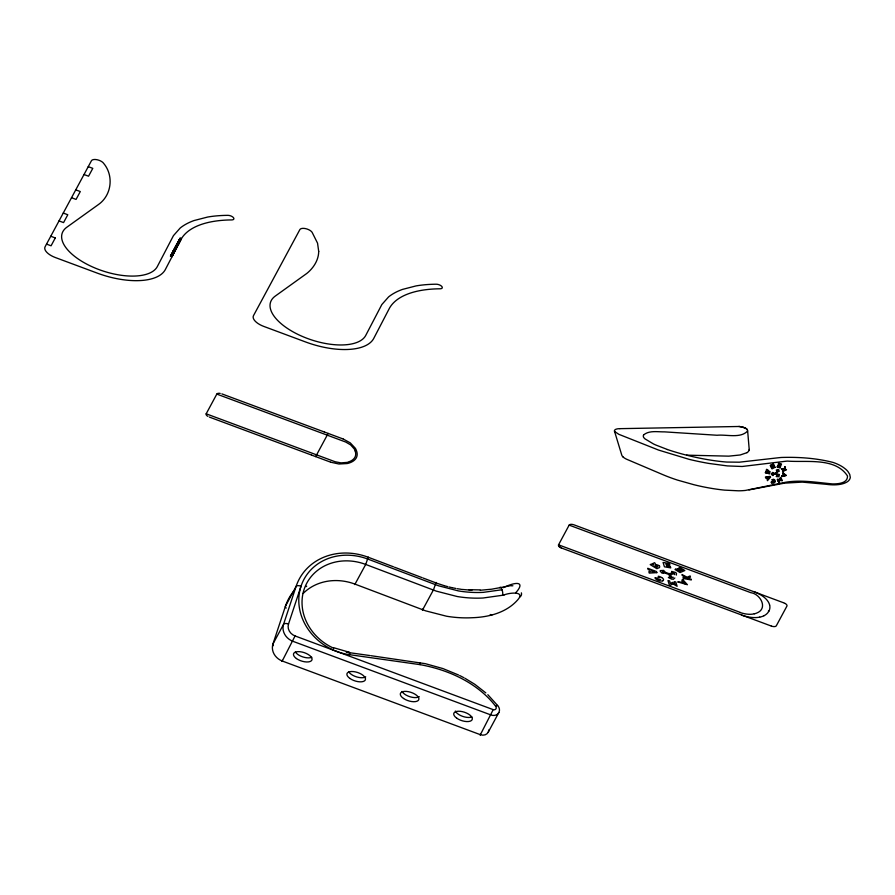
<?xml version="1.0" encoding="UTF-8"?>
<svg xmlns="http://www.w3.org/2000/svg" width="895" height="895" viewBox="0 0 895 895"><rect width="100%" height="100%" fill="white"/><g stroke="black" fill="none" stroke-linecap="round" stroke-linejoin="round"><path stroke-width="1.34" d="M749.193 449.469L749.193 449.558A13.738 6.254 18.3 0 1 749.137 449.995L749.137 449.995M349.531 654.681L420.102 664.649C445.744 669.303 471.15 680.11 489.498 699.073A76.545 67.919 28.3 0 1 495.64 706.289A4.285 0.884 -37.8 0 1 497.553 705.439M674.617 574.635L674.696 573.684L670.31 574.568L672.458 577.924L673.275 577.241M676.329 575.105L676.475 573.147M775.54 473.164L777.073 474.909L778.37 475.402L778.516 474.484M779.03 476.364L779.344 474.495L778.65 474.238M777.755 475.883L777.867 475.211M778.326 481.488L778.449 480.76M777.8 480.514L778.986 480.962L777.968 479.038L777.24 479.451L778.896 482.562L779.892 480.179L779.176 479.91M778.986 480.962L779.5 479.183L780.999 479.809L780.004 477.896L780.731 477.482L782.331 480.593L779.892 480.179M770.159 471.62L769.398 473.701L765.348 472.806L765.784 471.654L767.071 471.62L766.176 470.602L766.702 469.237L767.776 470.49L766.411 469.987M354.856 583.976L354.8 584.547L365.798 564.264L368.248 557.07M480.268 734.303L480.156 735.108L493.212 709.645A2.417 2.137 28.3 0 0 495.718 706.39M282.193 660.365L282.014 661.427L295.07 635.953A10.002 8.872 28.3 0 1 288.514 624.028L301.022 586.203A4.285 1.958 18.3 0 0 296.077 586.449L285.46 606.161L272.953 643.997A4.285 1.958 18.3 0 0 273.456 645.664M422.63 609.115L422.429 610.177L433.538 589.693L436.089 582.444L435.63 583.16M775.148 481.711L775.115 480.291L774.007 479.451M781.794 475.905L781.492 476.688L786.011 475.245L782.98 472.761L783.393 474.149L782.812 475.704L781.794 475.905L785.799 475.782M766.4 471.788L767.798 472.314L768.089 471.542M782.957 475.29L783.628 475.536L783.975 474.618L783.315 474.372M779.892 466.004L779.59 466.81L777.475 466.284L777.196 467.011L780.071 467.727L781.503 463.979L778.661 463.23L778.381 463.968L780.462 464.505L780.171 465.277L778.303 464.807L778.024 465.534L779.892 466.004L778.079 465.4M766.601 471.094L766.635 471.005A4.184 1.902 18.3 0 1 766.769 470.759L769.185 471.508A4.676 2.126 18.3 0 1 769.129 471.799L768.839 472.549L767.798 472.314M784.68 475.178L782.823 473.175M765.426 472.594L767.966 473.164L768.257 472.415M777.252 466.877L779.03 466.664M779.355 465.814L779.623 465.143M779.937 464.315L780.205 463.632M773.974 481.488L773.414 482.114M784.859 466.933L784.065 468.969L781.357 468.644L781.771 469.472L783.774 469.718L782.521 470.971L782.845 471.62L786.459 469.662L781.615 469.148M784.456 469.909L785.407 467.559L784.971 466.664M783.248 469.461L783.483 468.902M303.148 593.452A50.467 44.784 28.3 0 1 355.091 584.155L425.64 610.849L446.571 616.23A113.844 101.023 28.3 0 0 472.448 617.718C488.804 617.147 506.268 612.717 517.545 600.064C526.137 590.812 509.356 592.714 504.277 594.873M180.756 239.882L165.374 269.484A59.048 26.895 18.3 0 1 97.175 273.087L55.322 257.525A14.286 6.511 18.3 0 1 45.097 246.763L91.447 160.731A6.701 3.054 18.3 0 1 97.253 159.769A6.701 3.054 18.3 0 1 103.708 163.438C114.023 175.778 111.651 195.367 98.372 204.597L66.879 227.196A50.467 22.99 18.3 0 0 93.628 267.426A50.467 22.99 18.3 0 0 157.341 266.52L173.44 235.665L180.208 228.012A113.833 51.854 18.3 0 1 194.036 220.55L207.674 217.037A113.833 51.854 18.3 0 1 227.856 215.348A4.285 1.958 18.3 0 1 233.427 217.608A4.285 1.958 18.3 0 1 231.738 219.924A105.274 47.961 18.3 0 0 213.066 221.49A105.274 47.961 18.3 0 0 180.756 239.882L179.503 239.289M519.615 597.189L519.671 597.066A4.285 3.804 28.3 0 0 521.371 592.848M488.245 732.199L498.862 712.487M55.289 237.958L51.071 245.789L46.518 244.111M174.312 252.289L172.802 251.73L180.163 238.07L181.495 238.562M207.853 416.365A4.285 1.958 18.3 0 1 206.186 413.803L216.814 394.091A4.285 1.958 18.3 0 1 220.215 393.408M315.655 456.607L328.152 433.404M741.642 615.01L561.612 548.064A4.285 1.958 18.3 0 1 558.536 544.831L569.153 525.119A4.285 1.958 18.3 0 1 574.098 524.873L754.138 591.819M778.37 475.402L776.614 473.365L778.169 470.837L776.289 470.065L778.258 469.416M771.971 473.298L775.853 473.108L777.453 470.501L776.502 470.815M643.673 434.847C649.334 430.193 657.735 431.994 664.549 431.871L717.018 435.25C726.483 434.288 740.803 438.751 747.638 430.909A10.628 4.844 18.3 0 0 747.37 429.88A3.904 1.779 18.3 0 0 746.106 428.537A4.587 2.092 18.3 0 0 744.763 427.81A6.31 2.875 18.3 0 0 743.689 427.407M766.914 477.986L765.975 478.143L765.382 477.102L770.058 476.364L770.505 477.18L767.44 480.704L766.914 477.986L765.605 477.482M768.626 477.18L770.505 477.18M772.765 473.589L773.448 472.828M771.423 473.925L772.81 472.37M768.29 478.4L769.185 477.393L766.411 477.069L768.29 478.4L766.411 477.069M673.174 579.378L674.83 577.98M686.599 455.163L728.81 456.148L740.221 454.973L747.001 452.669M772.15 479.698L772.598 480.66M780.529 480.458L782.331 480.593M784.937 469.64L784.915 468.767M771.535 467.928L774.522 466.384L775.003 467.313L772.049 468.902L770.237 465.501L773.269 463.912L773.761 464.852L771.893 465.847L770.539 465.344L772.049 466.15L773.672 465.288L774.164 466.217L772.542 467.089L771.154 466.575L772.005 466.127M785.452 469.36L786.437 469.618M763.849 615.794L763.827 615.805A30.967 14.107 18.3 0 1 762.54 616.353A27.063 12.329 18.3 0 1 759.71 617.147M655.778 565.774L654.816 566.188L656.538 567.251L657.758 566.658L657.377 565.998A1.298 0.593 18.3 0 0 655.8 565.797M499.992 587.601L499.712 587.668A4.285 1.387 77 0 1 502.028 589.738A4.285 1.387 77 0 1 502.464 595.287L483.065 598.005A113.844 101.023 28.3 0 1 457.188 596.518L436.268 591.125L365.708 564.443A50.467 44.784 28.3 0 0 304.714 587.679A50.467 44.784 28.3 0 0 333.634 648.181M502.028 589.738L483.356 592.356A109.559 97.219 28.3 0 1 458.453 590.924L438.315 585.733L367.879 559.084A54.752 48.587 28.3 0 0 299.59 591.718A54.752 48.587 28.3 0 0 349.531 654.715A4.285 0.761 -82 0 0 349.43 652.556M783.628 475.536L784.837 475.301L783.975 474.618M748.958 489.901L784.389 483.166M784.479 483.143L802.278 482.114L826.342 484.318A33.607 15.304 18.3 0 0 845.753 482.64A26.872 12.239 18.3 0 0 850.306 477.404L849.724 474.395L847.901 471.441A20.999 9.565 18.3 0 0 846.67 470.11L846.513 469.942A19.847 9.039 18.3 0 0 845.641 469.17L843.392 467.425A20.831 9.487 18.3 0 0 833.01 462.413C816.318 458.139 798.787 456.942 781.603 457.457A68.412 31.168 18.3 0 0 778.482 457.748L739.348 462.189L726.885 462.055A92.498 42.132 18.3 0 1 722.981 461.731A110.342 50.265 18.3 0 1 711.48 460.254A130.927 59.641 18.3 0 1 700.819 458.374A136.901 62.359 18.3 0 1 688.311 455.589A114.672 52.234 18.3 0 1 667.446 449.547M767.854 477.617L769.185 477.393M775.909 473.891L771.468 473.869L775.909 473.891L777.688 475.95L776.726 475.927M509.758 585.845L491.635 589.201L480.324 590.252M510.687 585.778L512.891 585.778M660.398 570.596L663.833 570.417M664.728 571.368L663.05 571.446L669.035 573.673L673.532 572.766L671.552 572.218M619.888 428.66L738.789 426.49A5.84 2.663 18.3 0 1 739.818 426.535L741.72 426.949M480.022 589.906L468.779 589.693M778.549 476.744L776.345 476.621M776.267 476.241L777.263 476.263M471.945 590.252L462.1 589.425M461.395 589.335L457.188 588.697M346.275 652.164A50.467 44.784 28.3 0 0 348.804 652.589L369.78 655.532M370.888 655.688L425.371 663.687L442.98 668.587L458.654 675.043M349.218 652.22L333.857 647.779M455.823 588.451L452.434 587.769M741.653 426.926L741.228 426.848A4.262 1.947 18.3 0 0 740.691 426.781A2.237 1.018 18.3 0 0 740.288 426.758A2.417 1.108 18.3 0 0 738.789 426.479M742.022 427.016L742.436 427.128A4.788 2.182 18.3 0 1 742.973 427.295A2.774 1.264 18.3 0 1 743.443 427.463L743.51 427.497M451.762 587.623L449.066 586.986M743.868 427.754L743.946 427.776A3.435 1.566 18.3 0 1 747.37 429.801M742.1 427.038L743.532 427.351M778.426 463.845L780.462 464.505M447.724 586.639L445.039 585.912M671.608 571.39L675.658 572.498M768.839 471.083L767.485 470.569M444.379 585.722L437.107 583.327M772.721 482.17L771.703 481.79M667.457 449.525L655.811 445.016A45.544 20.753 18.3 0 1 653.495 443.965L645.082 438.93A8.156 3.714 18.3 0 1 643.438 436.961A6.108 2.786 18.3 0 1 643.393 436.715A10.281 4.688 18.3 0 1 643.673 434.847M330.736 462.212L338.914 464.002L347.092 463.554A30.553 13.917 18.3 0 0 349.934 462.749A35.196 16.032 18.3 0 0 356.411 450.532A30.553 13.917 18.3 0 0 355.337 448.261L350.281 442.891L343.232 439.02M784.714 467.313L785.407 467.559M772.407 464.36L773.761 464.852M778.795 467.257L780.071 467.727M772.821 465.736L774.164 466.217M773.683 466.832L775.003 467.313M784.825 474.797L786.011 475.245M88.247 166.66L92.789 168.349L88.56 176.203L84.018 174.525M75.751 189.863L80.293 191.552L76.064 199.406L71.522 197.728M180.018 238.338L181.338 238.831M179.895 238.562L181.215 239.043M179.783 238.775L181.092 239.256M179.705 238.931L181.003 239.412M179.336 239.603L180.645 240.095M179.224 239.826L180.533 240.308M179.045 240.151L180.365 240.632M178.899 240.419L180.253 240.844M178.754 240.688L180.085 241.169M178.653 240.867L179.996 241.359M178.474 241.202L179.817 241.695M178.362 241.426L179.772 241.784M178.284 241.549L179.66 241.986M178.06 241.974L179.414 242.478M177.904 242.254L179.313 242.668M177.87 242.332L179.224 242.836M177.747 242.556L179.134 243.015L177.713 242.612M177.423 243.16L178.799 243.641M177.344 243.306L178.709 243.82M177.188 243.585L178.642 243.943M177.132 243.697L178.508 244.212M176.975 243.977L178.373 244.469M176.908 244.122L178.284 244.637M178.127 244.939L176.74 244.424L178.127 244.95M176.561 244.749L178.027 245.14M176.516 244.85L177.948 245.286M176.259 245.308L177.68 245.789M176.024 245.756L177.434 246.282L175.935 245.912M175.879 246.024L177.288 246.55M175.677 246.393L177.098 246.919M175.498 246.74L176.93 247.244M175.42 246.875L176.852 247.389M175.263 247.165L176.707 247.68M175.151 247.367L176.606 247.881M174.883 247.87L176.326 248.407M176.192 248.665L174.682 248.239L176.125 248.799M174.525 248.53L175.979 249.067M174.324 248.899L175.834 249.358M174.178 249.19L175.644 249.727L174.077 249.369M775.864 473.086L776.614 473.365M175.33 250.331L173.798 249.895L175.23 250.51M173.529 250.376L175.073 250.813M173.44 250.544L174.928 251.103M173.35 250.723L174.838 251.271L173.261 250.868M173.093 251.193L174.648 251.64M172.813 251.708L174.346 252.222M172.668 251.976L174.178 252.524M172.601 252.11L174.111 252.67M172.489 252.312L174.01 252.871M172.187 252.871L173.787 253.296L172.276 252.714L170.442 256.115L172.019 256.697M172.041 253.14L173.608 253.632M63.254 213.055L67.796 214.744L63.567 222.598L59.014 220.92M171.75 253.699L173.283 254.269M171.672 253.833L173.205 254.415M171.605 253.967L173.171 254.471M171.493 254.158L173.037 254.728M171.303 254.516L172.847 255.086M171.202 254.706L172.802 255.198M171.079 254.93L172.634 255.511M170.945 255.176L172.567 255.634M170.665 255.69L172.31 256.127M170.531 255.948L172.108 256.529M50.758 236.246L55.3 237.936M221.848 393.878L324.046 431.882M324.214 431.938L343.087 438.964M754.407 591.919L783.595 602.782M216.814 394.091L345.727 442.04L350.661 444.916L354.297 449.022A26.559 12.105 18.3 0 1 355.237 450.968M569.153 525.119L750.849 592.691C760.526 593.967 768.413 608.667 756.611 613.097A23.483 10.695 18.3 0 1 754.306 613.836M768.38 611.039L768.861 611.218A37.914 17.273 18.3 0 0 769.689 605.188M206.186 413.803L335.11 461.742L340.984 462.883L347.092 462.402A26.559 12.105 18.3 0 0 349.453 461.686M558.536 544.831L740.232 612.404M209.352 417.07L311.55 455.074M311.706 455.141L330.591 462.156M741.899 615.111L771.098 625.974M295.07 635.953L493.212 709.645M767.966 473.164L769.398 473.701M436.447 583.081L423.122 578.036M780.999 479.809L779.444 479.217M393.531 566.826L368.158 557.216A59.048 52.391 28.3 0 0 296.077 586.449L283.57 624.274L272.953 643.997A14.286 12.675 28.3 0 0 282.305 661.036L480.458 734.717A6.701 5.941 28.3 0 0 488.86 729.906M394.583 567.229L422.06 577.633M778.482 481.79L779.545 482.192M772.273 480L773.604 480.514M754.932 592.121L755.794 592.479M784.221 603.017L784.96 603.364M669.057 576.951L670.858 577.812L668.688 574.411L662.658 572.173L663.71 573.27M668.352 577.532L672.044 579.3M459.75 675.557L463.957 677.75M465.02 678.309L474.909 684.373L485.817 692.898M559.051 546.498L561.601 548.064M661.763 577.588L661.908 577.678A4.464 2.036 18.3 0 1 662.781 580.777M771.456 473.891L772.184 474.406M771.445 474.484L772.956 475.581M772.81 474.384L773.537 474.921M771.96 482.729A2.249 1.029 18.3 0 1 771.535 482.774L773.314 483.255A6.936 3.155 18.3 0 0 774.902 481.655M487.831 694.688L498.034 705.987A6.701 5.941 28.3 0 1 498.381 713.248A6.701 5.941 28.3 0 1 491.075 715.004L292.933 641.312A14.286 12.675 28.3 0 1 283.57 624.274A4.285 1.958 18.3 0 1 288.514 624.028M771.456 482.763L771.054 482.159L772.184 481.711M660.118 571.099L662.255 573.348M655.834 564.633L654.648 562.698L652.947 563.436L653.932 565.002L651.638 563.984L650.195 564.6L656.863 568.694L659.089 567.743A3.278 1.499 18.3 0 0 659.637 567.475M771.154 466.575L772.542 467.089M614.507 431.066A6.489 2.954 18.3 0 0 614.585 431.479L618.825 434.31L658.63 450.095L689.195 459.359A149.163 67.953 18.3 0 0 708.985 463.453L727.355 465.915L742.168 466.485L784.725 461.372A59.529 27.118 18.3 0 1 787.41 461.093C806.865 462.603 835.281 457.188 847.509 475.995C847.833 483.322 837.955 483.982 832.54 483.926C818.623 482.64 804.661 480.223 790.632 481.588A61.061 27.812 18.3 0 0 785.251 482.327L745.457 490.426A60.211 27.432 18.3 0 1 738.42 490.807L724.547 490.124A113.553 51.731 18.3 0 1 693.849 484.698L677.515 480.1A80.516 36.684 18.3 0 1 663.419 474.887L626.645 459.247A9.89 4.509 18.3 0 1 622.909 456.853M614.585 431.479L621.779 455.13A7.205 3.278 18.3 0 0 622.954 456.853M777.587 469.64L777.867 470.725M778.169 470.837L778.393 471.699M778.762 469.651L779.209 471.419M747.649 430.976L749.182 449.133M294.276 590.521A59.048 52.391 28.3 0 0 285.46 606.161A4.285 1.958 18.3 0 0 286.21 608.063M348.804 652.589A4.285 0.761 -82 0 1 349.084 652.242M420.079 662.624A4.285 0.727 -80.9 0 1 420.102 664.638M349.643 653.82A4.285 0.85 -81.4 0 1 349.632 654.536M306.034 586.639A54.74 48.576 28.3 0 1 306.705 586.203M491.847 614.999A4.285 1.387 77 0 1 490.27 614.485M502.319 595.376A27.118 2.853 -15.1 0 1 504.098 594.974M503.348 587.635A28.539 6.981 -32.7 0 1 515.677 592.781M311.762 657.277A9.688 4.408 18.3 0 1 302.935 656.952A9.688 4.408 18.3 0 1 295.395 652.041M365.719 676.866A9.688 4.408 18.3 0 1 356.904 676.989A9.688 4.408 18.3 0 1 348.837 671.955M419.252 696.646A9.688 4.408 18.3 0 1 410.078 696.78A9.688 4.408 18.3 0 1 402.034 691.421M471.911 716.94A9.688 4.408 18.3 0 1 462.57 716.347A9.688 4.408 18.3 0 1 455.354 711.055M772.251 479.742A3.088 1.41 18.3 0 1 773.772 479.328M773.649 479.563A2.484 1.13 18.3 0 1 773.828 479.91M768.044 470.434A1.958 0.895 18.3 0 1 768.324 470.188M768.223 471.575A2.159 0.984 18.3 0 1 768.693 470.994M619.832 428.66A14.712 6.701 18.3 0 0 617.393 428.862L616.756 429.007A7.854 3.58 18.3 0 0 614.395 431.032M749.171 450.095A17.643 8.044 18.3 0 1 746.956 452.646M355.136 450.946A31.951 14.555 18.3 0 1 349.374 461.63M769.622 605.042A30.967 14.107 18.3 0 0 769.129 603.554A27.063 12.329 18.3 0 0 767.876 601.261A20.775 9.465 18.3 0 0 755.85 592.412M759.676 617.125A20.798 9.476 18.3 0 1 742.402 615.391M768.783 611.296A37.914 17.273 18.3 0 1 764.006 615.749M785.262 603.543A4.285 1.958 18.3 0 1 786.918 606.105L776.301 625.818A4.285 1.958 18.3 0 1 771.356 626.064M658.843 565.472A3.278 1.499 18.3 0 1 659.76 566.401M656.113 564.622A2.954 1.342 18.3 0 1 658.63 565.517M661.64 577.51A4.755 2.159 18.3 0 0 658.34 576.235L658.205 577.443L659 577.611A2.338 1.063 18.3 0 1 659.783 577.857M660.644 579.479A1.868 0.85 18.3 0 1 658.373 579.266M658.038 579.121A2.942 1.342 18.3 0 1 657.243 578.103L654.961 577.711A4.531 2.07 18.3 0 0 658.161 580.396A4.531 2.07 18.3 0 0 662.826 580.81M754.228 613.78A15.897 7.238 18.3 0 1 740.176 612.538M318.709 251.45C318.598 260.21 313.44 268.108 306.772 273.467L275.28 296.077A50.467 22.99 18.3 0 0 302.029 336.296A50.467 22.99 18.3 0 0 365.753 335.401L381.841 304.546L388.609 296.894A113.833 51.854 18.3 0 1 402.437 289.421L416.074 285.908A113.833 51.854 18.3 0 1 436.257 284.218A4.285 1.958 18.3 0 1 441.828 286.478A4.285 1.958 18.3 0 1 440.139 288.794A105.274 47.961 18.3 0 0 421.467 290.36A105.274 47.961 18.3 0 0 389.168 308.753L373.774 338.355A59.048 26.895 18.3 0 1 305.575 341.957L263.734 326.395A14.286 6.511 18.3 0 1 253.498 315.633L299.859 229.601A6.701 3.054 18.3 0 1 305.665 228.639A6.701 3.054 18.3 0 1 312.109 232.308L317.546 243.16L318.709 251.45M672.626 583.652L670.78 585.185L669.315 584.938L667.983 580.575L669.605 580.866L670.422 583.54L672.447 582.376L674.975 584.334L674.148 581.66L675.792 581.94L677.123 586.303L672.626 583.652M682.829 579.68L681.789 580.139L682.874 581.325L680.849 582.209L677.728 581.918L687.416 584.726L682.829 579.68M683.758 582.287L682.549 582.813L685.067 583.708L683.758 582.287M675.926 569.086L674.987 569.488L680.055 572.576L684.854 570.507L679.842 567.441L678.913 567.844L682.583 570.081L681.587 570.507L678.309 568.504L677.381 568.907L680.659 570.909L679.629 571.357L675.926 569.086M686.107 577.622L682.963 577.644L683.232 578.517L691.354 579.938L691.085 579.065L687.326 578.405L690.481 577.118L690.123 575.932L687.08 577.208L682.001 574.512L682.337 575.63L686.107 577.622M656.84 572.643L649.255 573.091L648.83 571.726L650.352 571.659L649.927 570.294L648.181 569.656L647.756 568.269L656.505 571.558L656.84 572.643M654.334 571.704L652.131 571.815L651.806 570.775L654.334 571.704M669.449 563.548L663.072 562.44L664.426 566.803L670.758 567.9L670.377 566.692L666.361 565.662L669.796 566.255L669.426 565.047L665.869 564.063L669.829 564.756L669.449 563.548M177.859 245.454L176.382 245.096L177.87 245.443M296.413 658.53A9.688 4.408 18.3 0 0 311.829 660.174A9.688 4.408 18.3 0 0 300.082 651.717A9.688 4.408 18.3 0 0 296.413 658.53M349.9 678.444A9.688 4.408 18.3 0 0 365.272 680.01A9.688 4.408 18.3 0 0 353.413 671.574A9.688 4.408 18.3 0 0 349.9 678.444M403.555 698.48A9.688 4.408 18.3 0 0 418.748 699.733A9.688 4.408 18.3 0 0 406.531 691.421A9.688 4.408 18.3 0 0 403.555 698.48M456.696 718.148A9.688 4.408 18.3 0 0 472.101 719.759A9.688 4.408 18.3 0 0 460.31 711.312A9.688 4.408 18.3 0 0 456.696 718.148"/></g></svg>
